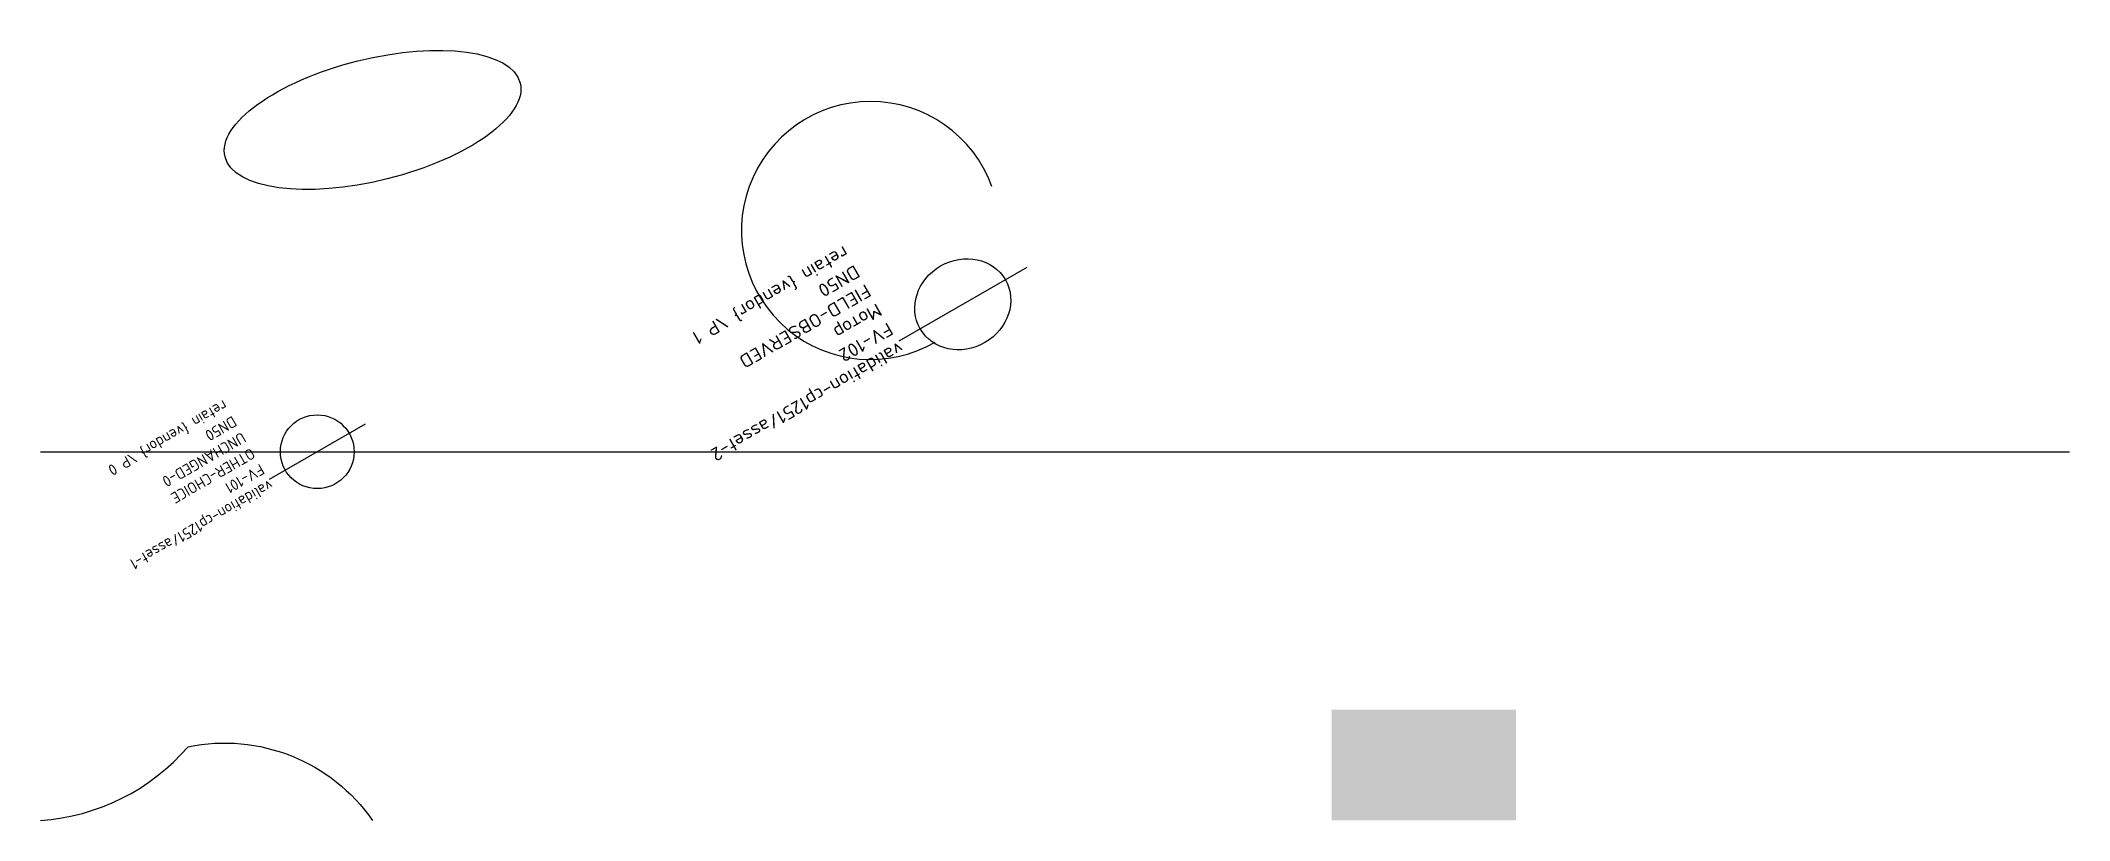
# Model space of a CAD drawing. Header units: metres. Extents: x 0 to 110, y 0 to 42.
import ezdxf

# ---------------------------------------------------------------- set-up
doc = ezdxf.new("R2010")
doc.units = ezdxf.units.M
doc.layers.add('LABEL', color=2, linetype='Continuous')
doc.layers.add('PIPE', color=3, linetype='Continuous')
doc.styles.add('textstyle3', font='')
doc.styles.add('textstyle4', font='', dxfattribs={"width": 1.111111})
doc.styles.get('textstyle3').set_extended_font_data('Standard')
doc.styles.get('textstyle4').set_extended_font_data('Standard')

# ---------------------------------------------------------------- blocks, each defined once
blk = doc.blocks.new('ASSET')
blk.add_line((-3, 0), (3, 0))
blk.add_circle((0, 0), 2)
at = {"layer": 'LABEL', "style": 'textstyle3'}
for tag, p in [('ICT_ID', (3, 0)), ('TAG', (3, -1)), ('MODEL', (3, -2)), ('SERIAL', (3, -3)), ('SIZE', (3, -4)), ('VENDOR_PRIVATE', (3, -5))]:
    blk.add_attdef(tag, p, '', height=0.6, dxfattribs=at)

msp = doc.modelspace()

# ---------------------------------------------------------------- hatches: boundary and pattern name
at = {"transparency": 33554687}
msp.add_hatch(color=5, dxfattribs=at).paths.add_polyline_path([(70, 0), (80, 0), (80, 6), (70, 6)], flags=0)

# ---------------------------------------------------------------- linework, layer by layer
msp.add_lwpolyline([(0, 0, 0.2), (8, 4, -0.3), (18, 0)], format="xyb")
msp.add_arc((45, 32), 7, 20, 300)
msp.add_ellipse((18, 38), major_axis=(8, 2), ratio=0.4)
at = {"layer": 'PIPE'}
msp.add_line((0, 20), (110, 20), dxfattribs=at)

# ---------------------------------------------------------------- block references
ref = msp.add_blockref('ASSET', (50, 28), dxfattribs=dict(at, xscale=1.333333333333333, yscale=1.2, rotation=210))
ref.add_attrib('ICT_ID', 'validation-cp1251/asset-2', (46.54, 26), dxfattribs={"layer": 'LABEL', "height": 0.72, "rotation": -150, "style": 'textstyle4', "width": 1.111111})
ref.add_attrib('TAG', 'FV-102', (45.94, 27.04), dxfattribs={"layer": 'LABEL', "height": 0.72, "rotation": -150, "style": 'textstyle4', "width": 1.111111})
ref.add_attrib('MODEL', 'Мотор', (45.34, 28.08), dxfattribs={"layer": 'LABEL', "height": 0.72, "rotation": -150, "style": 'textstyle4', "width": 1.111111})
ref.add_attrib('SERIAL', 'FIELD-OBSERVED', (44.74, 29.12), dxfattribs={"layer": 'LABEL', "height": 0.72, "rotation": -150, "style": 'textstyle4', "width": 1.111111})
ref.add_attrib('SIZE', 'DN50', (44.14, 30.16), dxfattribs={"layer": 'LABEL', "height": 0.72, "rotation": -150, "style": 'textstyle4', "width": 1.111111})
ref.add_attrib('VENDOR_PRIVATE', 'retain {vendor} \\P 1', (43.54, 31.2), dxfattribs={"layer": 'LABEL', "height": 0.72, "rotation": -150, "style": 'textstyle4', "width": 1.111111})
at = {"layer": 'PIPE', "rotation": 210}
msp.add_blockref('ASSET', (15, 20), dxfattribs=at).add_auto_attribs({'ICT_ID': 'validation-cp1251/asset-1', 'TAG': 'FV-101', 'MODEL': 'OTHER-CHOICE', 'SERIAL': 'UNCHANGED-0', 'SIZE': 'DN50', 'VENDOR_PRIVATE': 'retain {vendor} \\P 0'})

doc.saveas('drawing.dxf')
